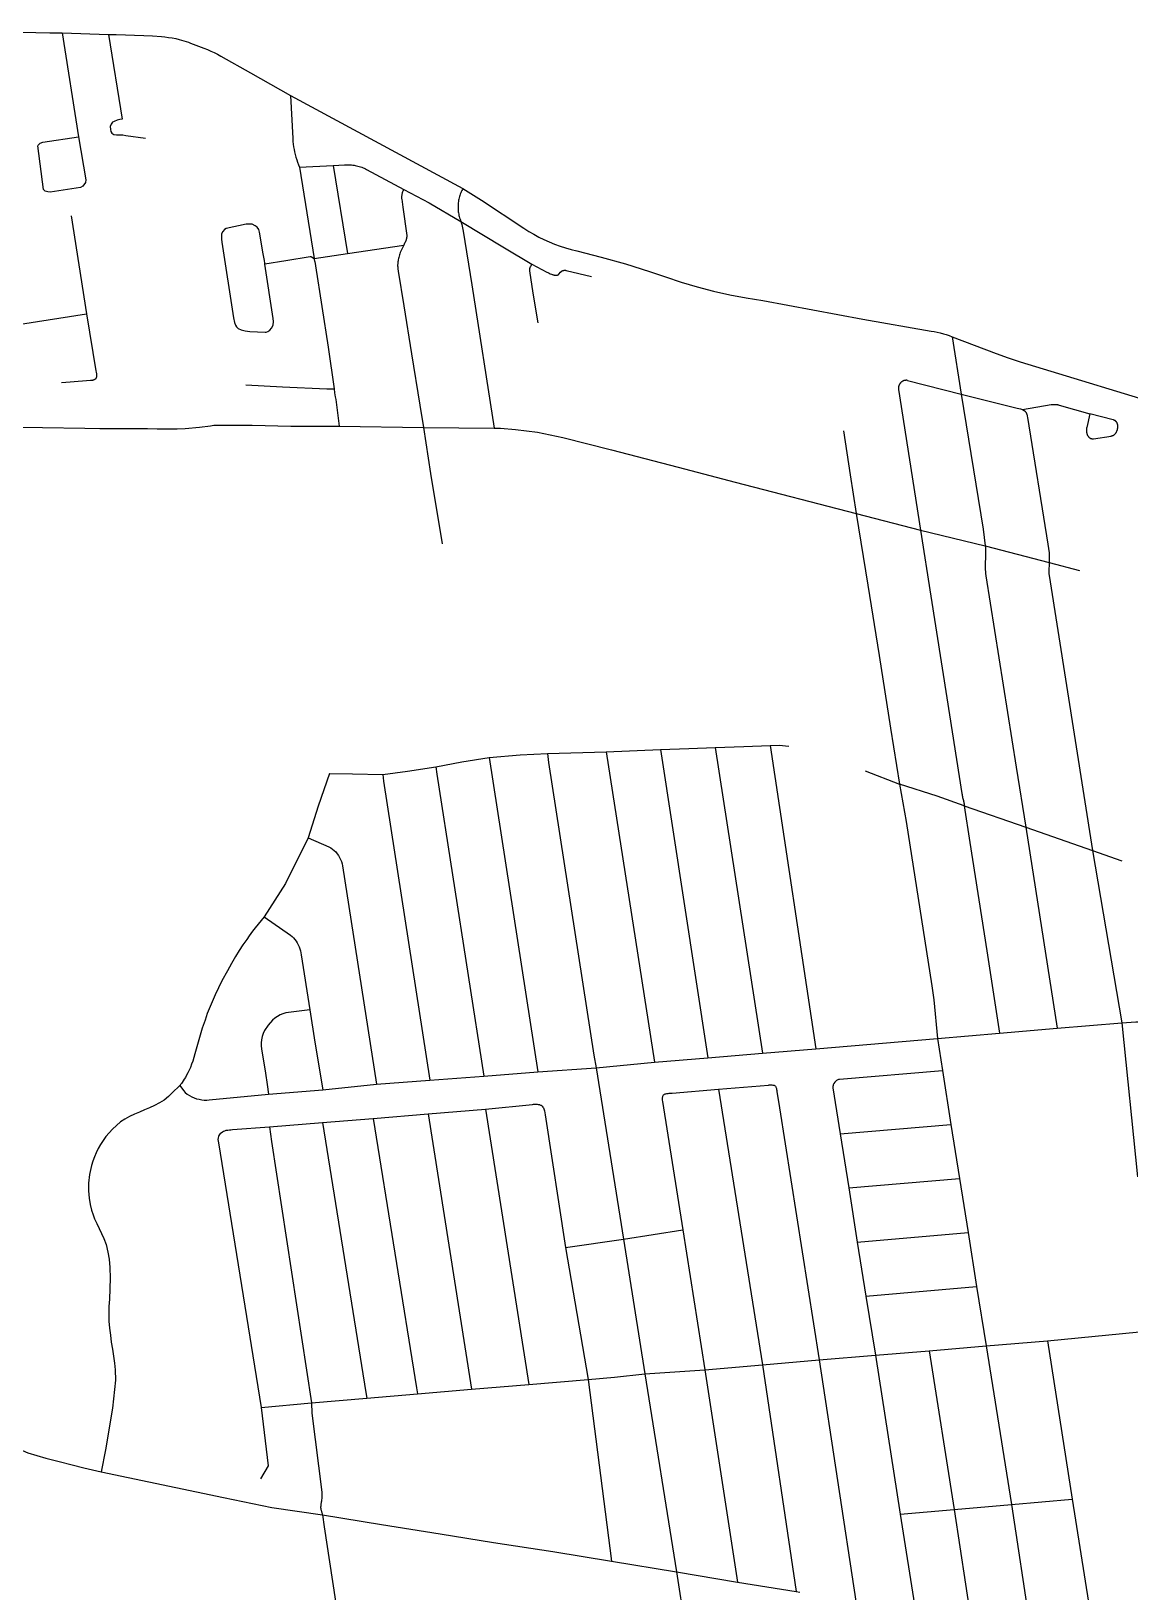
# Model space of a CAD drawing. Header units: inches. Extents: x 326453 to 344102, y 4677180 to 4689621.
# Drawn here: x 341495 to 343166, y 4686833 to 4689206 of the extents above; entities that cross this region are included whole.
import ezdxf

# ---------------------------------------------------------------- set-up
doc = ezdxf.new("R2010")
doc.units = ezdxf.units.IN
doc.header["$MEASUREMENT"] = 0
doc.layers.add('Street_Centreline', color=7, linetype='Continuous')

msp = doc.modelspace()

# ---------------------------------------------------------------- linework, layer by layer
at = {"layer": 'Street_Centreline'}
for p, q in [((341542.2403, 4689203.4816), (341612.7051, 4689201.1962)), ((341542.2403, 4689203.4816), (341567.029, 4689045.2759)), ((341889.5649, 4689108.4507), (342151.6401, 4688967.1093)), ((341903.2244, 4688999.164), (341954.2236, 4689001.7656)), ((341903.2244, 4688999.164), (341925.289, 4688860.3753)), ((341954.2236, 4689001.7656), (341975.8365, 4688868.0012)), ((341556.0881, 4688925.2634), (341579.1423, 4688776.6169)), ((341975.8365, 4688868.0012), (342061.4784, 4688880.8185)), ((341850.4445, 4688852.4791), (341882.3051, 4688857.6201)), ((341925.289, 4688860.3753), (341975.8365, 4688868.0012)), ((341478.8944, 4688760.454), (341579.1423, 4688776.6169)), ((342895.585, 4688741.5315), (342909.3421, 4688654.426)), ((342827.5063, 4688675.1838), (342909.3421, 4688654.426)), ((341963.5392, 4688605.5548), (342091.5329, 4688603.71)), ((342091.5329, 4688603.71), (342198.9217, 4688602.4713)), ((342478.8398, 4688543.0684), (342565.2904, 4688520.1928)), ((342565.2904, 4688520.1928), (342749.4311, 4688472.7649)), ((342749.4311, 4688472.7649), (342847.1908, 4688447.5856)), ((342847.1908, 4688447.5856), (342945.5565, 4688423.4518)), ((342945.5565, 4688423.4518), (343042.97, 4688398.2505)), ((343042.97, 4688398.2505), (343088.8823, 4688386.1607)), ((342618.6321, 4688119.9348), (342687.9762, 4687658.9055)), ((342191.3655, 4688101.687), (342265.5114, 4687623.7509)), ((342280.0738, 4688107.7042), (342369.2322, 4688110.6581)), ((342369.2322, 4688110.6581), (342452.2152, 4688113.997)), ((342369.2322, 4688110.6581), (342442.8097, 4687638.4754)), ((342452.2152, 4688113.997), (342524.1123, 4687645.2333)), ((342535.3109, 4688116.957), (342606.934, 4687652.0537)), ((342763.2046, 4688081.3223), (342815.1647, 4688061.3598)), ((342913.9871, 4688028.3883), (343007.3311, 4687996.1408)), ((343007.3311, 4687996.1408), (343108.7484, 4687960.3109)), ((343007.3311, 4687996.1408), (343055.2629, 4687690.15)), ((343108.7484, 4687960.3109), (343153.6103, 4687944.9672)), ((343108.7484, 4687960.3109), (343153.2537, 4687698.4311)), ((343055.2629, 4687690.15), (343153.2537, 4687698.4311)), ((343153.2537, 4687698.4311), (343177.5445, 4687464.5342)), ((342687.9762, 4687658.9055), (342873.1388, 4687674.3549)), ((342873.1388, 4687674.3549), (342967.579, 4687682.8628)), ((342873.1388, 4687674.3549), (342880.7541, 4687626.0531)), ((342967.579, 4687682.8628), (343055.2629, 4687690.15)), ((342442.8097, 4687638.4754), (342524.1123, 4687645.2333)), ((342524.1123, 4687645.2333), (342606.9337, 4687652.0558)), ((342606.9337, 4687652.0558), (342687.9762, 4687658.9055)), ((342183.2432, 4687617.4883), (342265.5114, 4687623.7509)), ((342265.5114, 4687623.7509), (342354.293, 4687629.9073)), ((342354.293, 4687629.9073), (342442.8097, 4687638.4754)), ((342354.293, 4687629.9073), (342395.9591, 4687369.5635)), ((342880.7541, 4687626.0531), (342893.6988, 4687543.9487)), ((341856.1263, 4687589.8239), (341938.5181, 4687596.5834)), ((341938.5181, 4687596.5834), (342020.1103, 4687605.0137)), ((342020.1103, 4687605.0137), (342101.1889, 4687611.1965)), ((342101.1889, 4687611.1965), (342183.2432, 4687617.4883)), ((342540.3863, 4687597.481), (342607.178, 4687178.5201)), ((341938.0745, 4687546.732), (342015.1669, 4687552.9992)), ((342015.1669, 4687552.9992), (342098.8364, 4687559.8381)), ((342098.8364, 4687559.8381), (342185.8061, 4687567.1582)), ((342185.8061, 4687567.1582), (342251.8739, 4687148.5786)), ((341857.287, 4687540.3054), (341938.0745, 4687546.732)), ((342725.2854, 4687529.8111), (342893.6988, 4687543.9487)), ((342725.2854, 4687529.8111), (342738.2302, 4687447.7067)), ((342893.6988, 4687543.9487), (342906.6434, 4687461.8443)), ((342738.2302, 4687447.7067), (342906.6434, 4687461.8443)), ((342906.6434, 4687461.8443), (342919.5881, 4687379.7399)), ((342738.2302, 4687447.7067), (342751.2567, 4687365.0841)), ((342395.9591, 4687369.5635), (342485.8784, 4687383.8917)), ((342485.8784, 4687383.8917), (342519.1836, 4687170.9892)), ((342307.5726, 4687357.0186), (342395.9591, 4687369.5635)), ((342395.9591, 4687369.5635), (342428.4077, 4687164.535)), ((342751.2567, 4687365.0841), (342919.5881, 4687379.7399)), ((342751.2567, 4687365.0841), (342764.2044, 4687282.9592)), ((342919.5881, 4687379.7399), (342932.5327, 4687297.6355)), ((342307.5726, 4687357.0186), (342341.9228, 4687156.1435)), ((342764.2044, 4687282.9592), (342932.5327, 4687297.6355)), ((342932.5327, 4687297.6355), (342947.1657, 4687207.1743)), ((342764.2045, 4687282.9592), (342778.9031, 4687192.9031)), ((343040.3524, 4687214.986), (343201.3078, 4687230.8164)), ((342693.2283, 4687185.8276), (342778.9031, 4687192.9031)), ((342778.9031, 4687192.9031), (342860.7087, 4687199.9634)), ((342778.9031, 4687192.9031), (342816.576, 4686951.2875)), ((342860.7087, 4687199.9634), (342947.1657, 4687207.1743)), ((342860.7087, 4687199.9634), (342898.2808, 4686958.2973)), ((342947.1657, 4687207.1743), (343040.3524, 4687214.986)), ((342947.1657, 4687207.1743), (342985.6097, 4686965.8835)), ((343040.3524, 4687214.986), (343077.8529, 4686974.4323)), ((342428.4077, 4687164.535), (342519.1836, 4687170.9892)), ((342519.1836, 4687170.9892), (342607.178, 4687178.5201)), ((342519.1836, 4687170.9892), (342569.3007, 4686848.2438)), ((342607.178, 4687178.5201), (342693.2283, 4687185.8276)), ((342607.178, 4687178.5201), (342658.4469, 4686833.842)), ((342693.2283, 4687185.8276), (342748.8224, 4686819.2809)), ((342164.4801, 4687141.2369), (342251.8739, 4687148.5786)), ((342251.8739, 4687148.5786), (342341.9228, 4687156.1435)), ((342341.9228, 4687156.1435), (342377.5361, 4686879.748)), ((342428.4077, 4687164.535), (342476.4173, 4686863.9018)), ((341921.2029, 4687120.7654), (342005.2891, 4687127.8637)), ((342005.2891, 4687127.8637), (342082.4832, 4687134.3486)), ((342082.4832, 4687134.3486), (342164.4801, 4687141.2369)), ((341844.5748, 4687113.7648), (341921.2029, 4687120.7654)), ((342816.576, 4686951.2875), (342898.2808, 4686958.2973)), ((342898.2808, 4686958.2973), (342985.6097, 4686965.8835)), ((342898.2808, 4686958.2973), (342924.5429, 4686788.173)), ((342985.6097, 4686965.8835), (343077.8529, 4686974.4323)), ((342985.6097, 4686965.8835), (343014.8919, 4686772.0536)), ((341937.876, 4686950.4553), (342027.9238, 4686935.6448)), ((342027.9238, 4686935.6448), (342116.9213, 4686921.7291)), ((342816.576, 4686951.2875), (342839.7299, 4686803.7663)), ((342116.9213, 4686921.7291), (342197.8473, 4686908.2787)), ((342197.8473, 4686908.2787), (342288.1875, 4686894.7405)), ((342288.1875, 4686894.7405), (342377.5361, 4686879.748)), ((342377.5361, 4686879.748), (342476.4173, 4686863.9018)), ((342476.4173, 4686863.9018), (342489.2378, 4686781.7515)), ((342476.4173, 4686863.9018), (342569.3007, 4686848.2438)), ((342569.3007, 4686848.2438), (342658.4469, 4686833.842)), ((342658.4469, 4686833.842), (342663.9719, 4686832.9515))]:
    msp.add_line(p, q, dxfattribs=at)
for points in [[(341410.3873, 4689206.0581), (341459.6118, 4689205.3238), (341523.2309, 4689203.7417), (341529.5641, 4689203.4762), (341535.9022, 4689203.3895), (341542.2403, 4689203.4816)], [(341612.7051, 4689201.1962), (341633.2797, 4689072.2278), (341630.1273, 4689071.9987), (341626.0617, 4689070.9825), (341621.3184, 4689068.9501), (341618.9468, 4689067.5952), (341616.5752, 4689064.5465), (341615.22, 4689061.1592), (341615.5588, 4689056.7557), (341616.2364, 4689053.7071), (341617.9304, 4689050.9973), (341620.9796, 4689048.9649), (341624.7064, 4689048.2874), (341628.4333, 4689048.2874), (341634.5317, 4689048.2874), (341638.9362, 4689047.6099), (341669.0897, 4689043.5451)], [(341612.7051, 4689201.1962), (341624.1621, 4689200.8246), (341666.347, 4689199.5559), (341679.6778, 4689198.9636), (341692.9861, 4689197.9896), (341698.4778, 4689197.4265), (341703.9504, 4689196.7013), (341709.3992, 4689195.8145), (341714.8194, 4689194.767), (341720.2062, 4689193.5596), (341723.7199, 4689192.6611), (341727.2049, 4689191.6572), (341730.6581, 4689190.5487), (341734.0763, 4689189.3367), (341737.4565, 4689188.0223), (341757.6286, 4689180.2325), (341762.9456, 4689178.1818), (341768.1897, 4689175.9513), (341773.3548, 4689173.5437), (341778.435, 4689170.9616), (341783.4245, 4689168.2082), (341828.5275, 4689142.5771), (341889.5649, 4689108.4507)], [(341889.5649, 4689108.4507), (341892.8068, 4689042.7138), (341893.0774, 4689038.6288), (341893.4856, 4689034.5551), (341894.031, 4689030.4976), (341894.7128, 4689026.4608), (341895.5305, 4689022.4492), (341896.4829, 4689018.4675), (341897.5691, 4689014.5202), (341898.7879, 4689010.6118), (341900.1377, 4689006.7467), (341901.6171, 4689002.9293), (341903.2244, 4688999.164)], [(341567.029, 4689045.2759), (341578.0022, 4688980.2592), (341577.5812, 4688976.0368), (341573.6789, 4688970.3795), (341569.8814, 4688968.4862), (341523.8593, 4688961.3388), (341520.214, 4688961.7286), (341516.4499, 4688963.0662), (341513.9952, 4688965.4016), (341505.3733, 4689031.5627), (341505.8605, 4689032.6578), (341508.6349, 4689035.7541), (341512.8318, 4689037.2269), (341567.0291, 4689045.2755)], [(341954.2236, 4689001.7656), (341971.7139, 4689002.9673), (341973.7505, 4689003.0784), (341975.7897, 4689003.1219), (341977.8292, 4689003.0977), (341979.8667, 4689003.0058), (341981.9001, 4689002.8463), (341983.9271, 4689002.6195), (341985.9454, 4689002.3255), (341987.9529, 4689001.9646), (341989.9473, 4689001.5374), (341991.9264, 4689001.0442), (341993.8881, 4689000.4855), (341995.8301, 4688999.8621), (341997.7503, 4688999.1746), (341999.6467, 4688998.4237), (342001.5172, 4688997.6103), (342003.3596, 4688996.7353), (342005.1719, 4688995.7996), (342061.596, 4688965.4568)], [(342061.596, 4688965.4568), (342061.213, 4688964.8026), (342060.8521, 4688964.136), (342060.514, 4688963.4576), (342060.1988, 4688962.7682), (342059.907, 4688962.0686), (342059.6388, 4688961.3596), (342059.3947, 4688960.642), (342059.1749, 4688959.9166), (342058.9796, 4688959.1842), (342058.809, 4688958.4456), (342058.6634, 4688957.7017), (342058.5428, 4688956.9533), (342058.4475, 4688956.2013), (342058.3776, 4688955.4466), (342058.3331, 4688954.6899), (342058.314, 4688953.9321), (342058.3205, 4688953.1741), (342058.3524, 4688952.4168), (342058.4098, 4688951.6609), (342058.4926, 4688950.9074), (342060.045, 4688938.6772), (342066.1059, 4688895.2846), (342066.128, 4688894.8013), (342066.134, 4688894.3176), (342066.1238, 4688893.8339), (342066.0974, 4688893.3508), (342066.055, 4688892.8689), (342065.9965, 4688892.3886), (342065.922, 4688891.9106), (342065.8316, 4688891.4354), (342065.7253, 4688890.9634), (342065.6034, 4688890.4952), (342065.4659, 4688890.0313), (342065.0449, 4688888.7623), (342064.5846, 4688887.507), (342064.0856, 4688886.2666), (342063.5484, 4688885.0422), (342062.9733, 4688883.8352), (342061.4784, 4688880.8185)], [(342061.596, 4688965.4568), (342100.3809, 4688945.1228), (342148.5414, 4688916.7801)], [(342151.6401, 4688967.1093), (342150.7106, 4688965.4133), (342149.8389, 4688963.6868), (342149.0262, 4688961.9318), (342148.2734, 4688960.1503), (342147.5812, 4688958.3443), (342146.9505, 4688956.516), (342146.382, 4688954.6674), (342145.8764, 4688952.8006), (342145.4342, 4688950.9178), (342145.056, 4688949.0211), (342144.7421, 4688947.1127), (342144.493, 4688945.1948), (342144.3089, 4688943.2695), (342144.1901, 4688941.3391), (342144.1366, 4688939.4058), (342144.1485, 4688937.4718), (342144.2259, 4688935.5393), (342144.3686, 4688933.6105), (342144.5765, 4688931.6877), (342144.8493, 4688929.773), (342145.1867, 4688927.8686), (342145.5883, 4688925.9767), (342146.0537, 4688924.0995), (342146.5824, 4688922.2391), (342147.1737, 4688920.3977), (342147.8269, 4688918.5773), (342148.5414, 4688916.7801)], [(342151.6401, 4688967.1093), (342179.6749, 4688949.4203), (342244.2076, 4688906.4097), (342251.6351, 4688901.7158), (342259.2228, 4688897.2854), (342266.9614, 4688893.1241), (342274.8412, 4688889.2369), (342282.8525, 4688885.6287), (342290.9856, 4688882.3038), (342299.2303, 4688879.2664), (342307.5766, 4688876.5202), (342316.014, 4688874.0686), (342324.5324, 4688871.9146), (342361.8002, 4688862.5993), (342398.8041, 4688852.2848), (342435.517, 4688840.9787), (342459.4309, 4688832.3725), (342483.5983, 4688824.5062), (342507.9963, 4688817.3874), (342532.6018, 4688811.0226), (342557.3914, 4688805.4181), (342582.3419, 4688800.579), (342607.4294, 4688796.5099), (342759.5737, 4688768.0692), (342863.4667, 4688750.2243), (342868.1599, 4688749.4141), (342872.8256, 4688748.4582), (342877.4593, 4688747.3576), (342882.0565, 4688746.1133), (342886.6128, 4688744.7267), (342891.1238, 4688743.1989), (342895.585, 4688741.5315)], [(341850.4444, 4688852.4791), (341850.3915, 4688853.2133), (341849.701, 4688857.4783), (341847.5794, 4688867.447), (341842.4876, 4688900.7467), (341840.9948, 4688904.6331), (341838.6611, 4688908.2388), (341835.4787, 4688910.3598), (341831.0234, 4688912.4808), (341824.2343, 4688912.905), (341822.0292, 4688912.572), (341791.4785, 4688906.209), (341789.1448, 4688904.7242), (341786.5989, 4688901.5428), (341784.6895, 4688897.9371), (341784.4773, 4688894.1193), (341784.2652, 4688889.8773), (341785.1138, 4688885.2111), (341802.7485, 4688770.2078), (341804.0215, 4688762.9964), (341805.9309, 4688759.1786), (341807.2039, 4688756.6334), (341809.9619, 4688753.8761), (341814.4172, 4688751.9672), (341820.3576, 4688750.6946), (341827.571, 4688749.7402), (341850.9501, 4688748.2515), (341852.4352, 4688748.4636), (341854.7689, 4688749.5242), (341857.7391, 4688751.6451), (341860.7093, 4688754.6146), (341862.8309, 4688759.2807), (341863.6795, 4688764.5833), (341863.2609, 4688769.1786), (341850.5401, 4688851.7984), (341850.4444, 4688852.4791)], [(342148.5414, 4688916.7801), (342214.8087, 4688876.9299), (342256.1768, 4688851.6814)], [(342148.5414, 4688916.7801), (342149.8057, 4688911.9661), (342150.898, 4688907.1101), (342151.8168, 4688902.2184), (342165.2089, 4688820.4851), (342198.9217, 4688602.4713)], [(342061.4784, 4688880.8185), (342056.3665, 4688869.4561), (342055.7036, 4688867.6795), (342055.0953, 4688865.8836), (342054.5421, 4688864.0699), (342054.0446, 4688862.2401), (342053.6031, 4688860.3961), (342053.2457, 4688858.6696), (342052.9422, 4688856.9328), (342052.693, 4688855.1873), (342052.4982, 4688853.435), (342052.3915, 4688852.0768), (342052.3302, 4688850.7158), (342052.3142, 4688849.3535), (342052.3438, 4688847.9915), (342052.4188, 4688846.6312), (342052.5391, 4688845.2741), (342052.7047, 4688843.9218), (342052.9153, 4688842.5758), (342053.1706, 4688841.2376), (342061.6808, 4688788.7546), (342073.515, 4688715.6233), (342085.9057, 4688637.3044), (342091.5329, 4688603.71)], [(341882.3051, 4688857.6201), (341919.3526, 4688863.5981), (341920.2012, 4688863.5981), (341921.3105, 4688863.1814), (341925.289, 4688860.3753)], [(341925.289, 4688860.3753), (341925.572, 4688858.5364), (341925.7348, 4688857.5889), (341925.9308, 4688856.6477), (341926.1595, 4688855.714), (341926.4209, 4688854.7888), (341926.6813, 4688853.8738), (341926.9133, 4688852.9513), (341927.1165, 4688852.0219), (341927.2909, 4688851.0867), (341927.4362, 4688850.1466), (341927.5522, 4688849.2024), (341946.691, 4688725.5135), (341955.5465, 4688662.1703)], [(342256.1768, 4688851.6814), (342254.2764, 4688848.5656), (342254.1003, 4688848.2871), (342253.9339, 4688848.0026), (342253.7776, 4688847.7124), (342253.6315, 4688847.417), (342253.4958, 4688847.1167), (342253.3706, 4688846.8118), (342253.2562, 4688846.5027), (342253.1526, 4688846.1899), (342253.06, 4688845.8736), (342252.9785, 4688845.5543), (342252.9082, 4688845.2323), (342252.8491, 4688844.908), (342252.8014, 4688844.582), (342252.7651, 4688844.2544), (342252.7402, 4688843.9258), (342252.7268, 4688843.5965), (342252.725, 4688843.2669), (342252.7346, 4688842.9375), (342252.7557, 4688842.6086), (342252.7882, 4688842.2806), (342252.8322, 4688841.954), (342258.0085, 4688807.9996), (342265.2944, 4688762.9099)], [(342256.1768, 4688851.6814), (342278.9786, 4688839.844), (342280.7335, 4688838.9678), (342282.5151, 4688838.1476), (342284.3217, 4688837.384), (342286.1516, 4688836.6778), (342288.0028, 4688836.0298), (342288.5048, 4688835.872), (342289.0117, 4688835.7307), (342289.5229, 4688835.6061), (342290.038, 4688835.4982), (342290.5563, 4688835.4073), (342291.0773, 4688835.3334), (342291.6004, 4688835.2765), (342292.1251, 4688835.2368), (342292.6508, 4688835.2143), (342293.177, 4688835.209), (342293.7031, 4688835.2209), (342294.2285, 4688835.25), (342294.7527, 4688835.2963), (342294.9074, 4688835.3152), (342295.0615, 4688835.3393), (342295.2146, 4688835.3687), (342295.3666, 4688835.4032), (342295.5174, 4688835.4429), (342295.6667, 4688835.4877), (342295.8145, 4688835.5375), (342295.9604, 4688835.5923), (342296.1045, 4688835.652), (342296.2464, 4688835.7166), (342296.386, 4688835.786), (342296.5232, 4688835.8601), (342296.6578, 4688835.9388), (342296.7896, 4688836.022), (342296.9186, 4688836.1096), (342297.0444, 4688836.2016), (342297.1671, 4688836.2978), (342297.2865, 4688836.3981), (342297.4024, 4688836.5024), (342297.5146, 4688836.6106), (342300.0092, 4688839.6179), (342300.1986, 4688839.8383), (342300.3956, 4688840.0521), (342300.5999, 4688840.2588), (342300.8113, 4688840.4583), (342301.0295, 4688840.6503), (342301.2543, 4688840.8346), (342301.4853, 4688841.0109), (342301.7223, 4688841.1791), (342301.9651, 4688841.339), (342302.2132, 4688841.4903), (342302.4665, 4688841.6328), (342302.7246, 4688841.7665), (342302.9872, 4688841.8911), (342303.254, 4688842.0065), (342303.5246, 4688842.1125), (342303.7987, 4688842.2091), (342304.0761, 4688842.296), (342304.3563, 4688842.3732), (342304.639, 4688842.4407), (342304.9239, 4688842.4982), (342305.2106, 4688842.5458), (342305.4988, 4688842.5834), (342305.7881, 4688842.6109), (342306.0783, 4688842.6284), (342306.3688, 4688842.6357), (342306.6595, 4688842.6329), (342306.9498, 4688842.62), (342307.2396, 4688842.597), (342307.5283, 4688842.5639), (342307.8157, 4688842.5208), (342308.1015, 4688842.4677), (342308.3852, 4688842.4047), (342308.6666, 4688842.3318), (342347.1675, 4688833.0505)], [(341579.1423, 4688776.6169), (341593.5371, 4688689.6665), (341593.9277, 4688687.5148), (341594.3846, 4688685.3762), (341594.4573, 4688685.0336), (341594.5184, 4688684.6888), (341594.5679, 4688684.342), (341594.6056, 4688683.9938), (341594.6316, 4688683.6446), (341594.6458, 4688683.2946), (341594.6482, 4688682.9444), (341594.6388, 4688682.5943), (341594.6175, 4688682.2447), (341594.5846, 4688681.896), (341594.5398, 4688681.5486), (341594.4834, 4688681.203), (341594.4154, 4688680.8594), (341594.3358, 4688680.5183), (341594.2448, 4688680.1801), (341594.1424, 4688679.8452), (341594.0288, 4688679.5139), (341593.9041, 4688679.1866), (341593.7684, 4688678.8637)], [(342895.585, 4688741.5315), (342962.4383, 4688715.8716), (342980.6286, 4688709.2199), (342999.0213, 4688703.1504), (343238.7902, 4688630.5733)], [(341593.7684, 4688678.8637), (341593.6909, 4688678.6955), (341593.6078, 4688678.5299), (341593.5191, 4688678.3672), (341593.425, 4688678.2076), (341593.3256, 4688678.0513), (341593.221, 4688677.8984), (341593.1113, 4688677.7491), (341592.9966, 4688677.6036), (341592.8771, 4688677.462), (341592.7528, 4688677.3246), (341592.624, 4688677.1914), (341592.4908, 4688677.0627), (341592.3534, 4688676.9385), (341592.2118, 4688676.819), (341592.0663, 4688676.7043), (341591.9169, 4688676.5946), (341591.764, 4688676.49), (341591.6077, 4688676.3907), (341591.448, 4688676.2966), (341591.2853, 4688676.208), (341591.1197, 4688676.1249), (341590.9514, 4688676.0475), (341590.5406, 4688675.8748), (341590.1244, 4688675.7158), (341589.7031, 4688675.5705), (341589.2773, 4688675.4392), (341588.8474, 4688675.3219), (341588.4139, 4688675.2189), (341587.9772, 4688675.1302), (341587.5378, 4688675.056), (341587.0963, 4688674.9963), (341586.653, 4688674.9511), (341586.2084, 4688674.9205), (341585.7631, 4688674.9046), (341585.3175, 4688674.9034), (341554.419, 4688672.2632), (341541.3025, 4688671.3831)], [(341821.4946, 4688668.235), (341877.0923, 4688665.3754), (341944.8129, 4688662.2697), (341955.5465, 4688662.1703)], [(342827.5063, 4688675.1838), (342827.0962, 4688675.2376), (342826.6845, 4688675.277), (342826.2717, 4688675.3022), (342825.8583, 4688675.3131), (342825.4447, 4688675.3096), (342825.0315, 4688675.2918), (342824.6192, 4688675.2597), (342824.2083, 4688675.2133), (342823.7991, 4688675.1527), (342823.3924, 4688675.078), (342822.9885, 4688674.9891), (342822.5879, 4688674.8864), (342822.1911, 4688674.7698), (342821.7985, 4688674.6395), (342821.4108, 4688674.4957), (342821.0282, 4688674.3385), (342820.6514, 4688674.1682), (342820.2806, 4688673.9849), (342819.9165, 4688673.7888), (342819.5593, 4688673.5803), (342819.2096, 4688673.3595), (342818.8678, 4688673.1267), (342818.5342, 4688672.8822), (342818.2094, 4688672.6262), (342817.8935, 4688672.3592), (342817.5872, 4688672.0814), (342817.2906, 4688671.7931), (342817.0043, 4688671.4947), (342816.7284, 4688671.1866), (342816.4634, 4688670.8691), (342816.2095, 4688670.5426), (342815.9672, 4688670.2074), (342815.7366, 4688669.8641), (342815.518, 4688669.513), (342815.3117, 4688669.1546), (342815.118, 4688668.7892), (342814.9371, 4688668.4173), (342814.7692, 4688668.0393), (342814.6145, 4688667.6558), (342814.4731, 4688667.2671), (342814.3454, 4688666.8737), (342814.2313, 4688666.4762), (342814.1311, 4688666.0749), (342814.0449, 4688665.6705), (342813.9727, 4688665.2632), (342813.9147, 4688664.8537), (342813.871, 4688664.4425), (342813.8415, 4688664.03), (342813.8263, 4688663.6167), (342813.8255, 4688663.2031), (342813.839, 4688662.7897), (342813.8668, 4688662.3771), (342813.909, 4688661.9657), (342813.9653, 4688661.556), (342847.1908, 4688447.5856)], [(341955.5465, 4688662.1703), (341956.4674, 4688656.1852), (341957.5528, 4688650.2277), (341958.3018, 4688646.0394), (341963.5392, 4688605.5548)], [(342909.3421, 4688654.426), (342994.4649, 4688633.0178), (342999.3571, 4688631.8762), (343002.4457, 4688630.9227)], [(342909.3421, 4688654.426), (342942.5082, 4688449.0695), (342945.5565, 4688423.4518)], [(343002.4457, 4688630.9227), (343045.881, 4688638.3508), (343046.8328, 4688638.4965), (343047.7892, 4688638.6091), (343048.7488, 4688638.6884), (343049.7107, 4688638.7343), (343050.6736, 4688638.7467), (343051.6363, 4688638.7256), (343052.5977, 4688638.671), (343053.5566, 4688638.5831), (343054.5119, 4688638.4618), (343055.4623, 4688638.3074), (343056.4069, 4688638.1201), (343057.3443, 4688637.9), (343058.2736, 4688637.6474), (343104.6453, 4688624.5142)], [(343002.4457, 4688630.9227), (343005.1851, 4688629.3068), (343005.4971, 4688629.0446), (343005.8, 4688628.7718), (343006.0933, 4688628.4888), (343006.3767, 4688628.1959), (343006.6498, 4688627.8933), (343006.9124, 4688627.5816), (343007.1642, 4688627.2611), (343007.4047, 4688626.932), (343007.6339, 4688626.5949), (343007.8512, 4688626.2501), (343008.0567, 4688625.8981), (343008.2498, 4688625.5392), (343008.4306, 4688625.1739), (343008.5987, 4688624.8026), (343008.7539, 4688624.4257), (343008.896, 4688624.0437), (343009.3163, 4688622.3378), (343009.6816, 4688620.6194), (343009.9917, 4688618.8901), (343040.9537, 4688426.2863), (343041.9274, 4688419.7782), (343042.7417, 4688413.2481), (343042.981, 4688410.7559), (343043.1399, 4688408.2572), (343043.2184, 4688405.7548), (343043.2162, 4688403.2511), (343043.1334, 4688400.7488), (343042.97, 4688398.2505)], [(343104.6453, 4688624.5142), (343100.0597, 4688603.6391), (343099.9284, 4688603.054), (343099.817, 4688602.4649), (343099.7256, 4688601.8723), (343099.6545, 4688601.2769), (343099.6036, 4688600.6794), (343099.573, 4688600.0806), (343099.5627, 4688599.4811), (343099.5728, 4688598.8816), (343099.6033, 4688598.2827), (343099.6541, 4688597.6853), (343099.7251, 4688597.0899), (343099.8163, 4688596.4973), (343099.9276, 4688595.9081), (343100.0588, 4688595.323), (343100.2098, 4688594.7427), (343100.3804, 4688594.1679), (343100.5705, 4688593.5992), (343100.7797, 4688593.0373), (343101.0079, 4688592.4828), (343101.2548, 4688591.9364), (343101.5201, 4688591.3986), (343101.8035, 4688590.8702), (343102.1047, 4688590.3517), (343102.2545, 4688590.1132), (343102.4124, 4688589.8799), (343102.5784, 4688589.6523), (343102.7521, 4688589.4305), (343102.9334, 4688589.2149), (343103.1221, 4688589.0058), (343103.3179, 4688588.8033), (343103.5206, 4688588.6076), (343103.73, 4688588.4192), (343103.9458, 4688588.2381), (343104.1677, 4688588.0646), (343104.3955, 4688587.8989), (343104.6289, 4688587.7412), (343104.8677, 4688587.5917), (343105.1114, 4688587.4505), (343105.36, 4688587.3179), (343105.6129, 4688587.1939), (343105.8701, 4688587.0789), (343106.131, 4688586.9728), (343106.3955, 4688586.8758), (343106.6632, 4688586.788), (343106.9337, 4688586.7095), (343107.2068, 4688586.6405), (343107.4822, 4688586.581), (343107.7594, 4688586.5311), (343108.0382, 4688586.4908), (343108.3182, 4688586.4602), (343108.5992, 4688586.4393), (343108.8806, 4688586.4282), (343109.1623, 4688586.4268), (343109.4439, 4688586.4352), (343109.725, 4688586.4534), (343110.0053, 4688586.4813), (343110.2845, 4688586.5189), (343137.1246, 4688590.6073), (343137.4856, 4688590.6666), (343137.8443, 4688590.7385), (343138.2002, 4688590.8228), (343138.5531, 4688590.9193), (343138.9024, 4688591.0281), (343139.2476, 4688591.149), (343139.5885, 4688591.2817), (343139.9246, 4688591.4263), (343140.2554, 4688591.5824), (343140.5807, 4688591.7499), (343140.8999, 4688591.9286), (343141.2127, 4688592.1183), (343141.5187, 4688592.3187), (343141.8176, 4688592.5296), (343142.109, 4688592.7508), (343142.3925, 4688592.982), (343142.6678, 4688593.2229), (343142.9346, 4688593.4732), (343143.1925, 4688593.7326), (343143.4413, 4688594.0008), (343143.6806, 4688594.2775), (343143.9102, 4688594.5624), (343144.1297, 4688594.855), (343144.3389, 4688595.1551), (343144.5376, 4688595.4623), (343144.8737, 4688596.0237), (343145.1901, 4688596.5965), (343145.4866, 4688597.1798), (343145.7627, 4688597.7731), (343146.018, 4688598.3756), (343146.2524, 4688598.9865), (343146.4654, 4688599.6053), (343146.657, 4688600.231), (343146.8267, 4688600.8629), (343146.9744, 4688601.5004), (343147.1, 4688602.1426), (343147.2033, 4688602.7888), (343147.2841, 4688603.4381), (343147.3425, 4688604.0899), (343147.3782, 4688604.7433), (343147.3912, 4688605.3975), (343147.3816, 4688606.0518), (343147.3494, 4688606.7054), (343147.3224, 4688607.0272), (343147.2843, 4688607.3478), (343147.2352, 4688607.667), (343147.1751, 4688607.9843), (343147.1042, 4688608.2993), (343147.0225, 4688608.6118), (343146.9301, 4688608.9212), (343146.8271, 4688609.2272), (343146.7136, 4688609.5295), (343146.5898, 4688609.8278), (343146.4558, 4688610.1216), (343146.3118, 4688610.4106), (343146.1579, 4688610.6945), (343145.9944, 4688610.973), (343145.8213, 4688611.2456), (343145.639, 4688611.5122), (343145.4477, 4688611.7723), (343145.2475, 4688612.0256), (343145.0387, 4688612.272), (343144.8215, 4688612.511), (343144.5963, 4688612.7424), (343144.3632, 4688612.9659), (343144.1226, 4688613.1813), (343143.8747, 4688613.3882), (343143.6198, 4688613.5865), (343143.3583, 4688613.7759), (343143.0904, 4688613.9563), (343142.8165, 4688614.1272), (343142.5368, 4688614.2887), (343142.2518, 4688614.4405), (343141.9617, 4688614.5823), (343141.6669, 4688614.7141), (343141.3677, 4688614.8357), (343141.0646, 4688614.9469), (343140.7578, 4688615.0476), (343140.4477, 4688615.1377), (343104.6453, 4688624.5142)], [(341447.4153, 4688604.7658), (341576.4292, 4688602.5584), (341599.5309, 4688602.1632), (341622.3467, 4688602.1632), (341658.5094, 4688602.1632), (341672.0656, 4688602.1632), (341686.6443, 4688601.4332), (341709.9991, 4688601.4332), (341717.1983, 4688601.4332), (341729.4516, 4688602.1332), (341751.0621, 4688604.0574), (341767.6612, 4688606.2163), (341773.0248, 4688606.9138), (341779.9324, 4688606.9138), (341799.7821, 4688606.9138), (341831.084, 4688606.9138), (341890.0365, 4688605.4698), (341927.5759, 4688605.4698), (341963.5502, 4688605.4698)], [(342091.5329, 4688603.71), (342102.4973, 4688533.4144), (342119.7622, 4688426.6948)], [(342198.9217, 4688602.4713), (342208.9263, 4688602.4713), (342231.6561, 4688600.53), (342264.7421, 4688596.3263), (342303.7145, 4688588.1557), (342377.7128, 4688569.7867), (342478.8398, 4688543.0684)], [(342730.0702, 4688598.6334), (342740.4062, 4688531.4376), (342749.4311, 4688472.7649)], [(342749.4311, 4688472.7649), (342767.3765, 4688363.9783), (342784.3443, 4688256.9263), (342801.8745, 4688146.326), (342815.1647, 4688061.3598)], [(342847.1908, 4688447.5856), (342863.0019, 4688347.2996), (342887.3942, 4688192.5841), (342910.336, 4688047.0693), (342910.508, 4688045.4902), (342910.733, 4688043.9178), (342911.011, 4688042.3539), (342911.3415, 4688040.8002), (342911.7242, 4688039.2586), (342912.1586, 4688037.7307), (342912.5057, 4688036.5183), (342912.8162, 4688035.296), (342913.0899, 4688034.065), (342913.3264, 4688032.8262), (342913.5256, 4688031.581), (342913.9871, 4688028.3883)], [(342945.5565, 4688423.4518), (342946.0217, 4688420.6489), (342946.0969, 4688420.1418), (342946.1546, 4688419.6324), (342946.1946, 4688419.1214), (342946.2169, 4688418.6092), (342946.2215, 4688418.0966), (342946.2085, 4688417.5842), (342946.1777, 4688417.0725), (342946.1293, 4688416.5622), (342945.9142, 4688386.7723), (342945.9245, 4688385.5234), (342945.9735, 4688384.2754), (342946.0611, 4688383.0296), (342946.1872, 4688381.7871), (342946.3518, 4688380.5491), (342946.5546, 4688379.3168), (342946.7955, 4688378.0913), (342992.6486, 4688087.2551), (343007.3311, 4687996.1408)], [(343042.97, 4688398.2505), (343042.8785, 4688394.1785), (343042.8158, 4688392.2778), (343042.7132, 4688390.3788), (343042.5979, 4688388.0166), (343042.5567, 4688385.6519), (343042.5898, 4688383.2871), (343042.6971, 4688380.9245), (343042.8785, 4688378.5664), (343108.7484, 4687960.3109)], [(342535.3109, 4688116.957), (342578.5152, 4688118.496), (342618.6321, 4688119.9348)], [(342618.6321, 4688119.9348), (342632.2108, 4688120.4283), (342647.2064, 4688118.9013)], [(342110.6074, 4688087.7689), (342150.0824, 4688095.2672), (342191.3655, 4688101.687)], [(342191.3655, 4688101.687), (342238.8186, 4688106.0463), (342280.0738, 4688107.7042)], [(342280.0738, 4688107.7042), (342281.8546, 4688094.2774), (342350.5697, 4687649.4632), (342354.293, 4687629.9073)], [(342452.2152, 4688113.997), (342495.3099, 4688115.5321), (342535.3109, 4688116.957)], [(341948.7967, 4688077.3396), (341931.6345, 4688028.0256), (341916.1828, 4687979.7525)], [(341948.7967, 4688077.3396), (341983.8746, 4688077.0904), (342029.9428, 4688076.1292)], [(342029.9428, 4688076.1292), (342067.5084, 4688081.1096), (342110.6074, 4688087.7689)], [(342029.9428, 4688076.1292), (342030.6056, 4688065.7856), (342101.1889, 4687611.1965)], [(342110.6074, 4688087.7689), (342112.126, 4688076.3349), (342183.2432, 4687617.4883)], [(342913.9871, 4688028.3883), (342872.8697, 4688042.8601), (342815.1647, 4688061.3598)], [(342815.1647, 4688061.3598), (342825.331, 4688004.4911), (342864.497, 4687754.7918), (342867.8553, 4687733.3815), (342873.1388, 4687674.3549)], [(342913.9871, 4688028.3883), (342922.239, 4687972.4852), (342948.1283, 4687807.7337), (342967.579, 4687682.8628)], [(341916.1828, 4687979.7525), (341881.5363, 4687910.3026), (341849.089, 4687859.6577)], [(341916.1828, 4687979.7525), (341947.6876, 4687965.9848), (341950.578, 4687964.5055), (341953.3131, 4687962.6825), (341955.8774, 4687960.5539), (341958.2559, 4687958.1576), (341960.4331, 4687955.5316), (341962.3938, 4687952.7139), (341964.1227, 4687949.7424), (341965.6045, 4687946.6552), (341966.824, 4687943.49), (341967.7658, 4687940.2851), (341968.4148, 4687937.0782), (342020.1103, 4687605.0137)], [(341849.089, 4687859.6577), (341835.4641, 4687842.7035), (341831.5522, 4687837.8358), (341828.9984, 4687834.1781), (341826.4762, 4687830.5658), (341822.8286, 4687825.3415), (341817.0624, 4687817.083), (341811.5677, 4687808.4182), (341805.8353, 4687799.3787), (341799.5801, 4687788.6957), (341793.3619, 4687777.2956), (341785.0482, 4687762.4145), (341774.6585, 4687740.7572), (341768.8873, 4687726.9223), (341762.8633, 4687712.4815), (341759.5842, 4687702.6771), (341755.2852, 4687690.3709), (341743.9123, 4687651.2799), (341742.4093, 4687645.6464), (341740.7549, 4687640.3331), (341738.9834, 4687635.346), (341737.1289, 4687630.691), (341735.2259, 4687626.3741), (341733.3085, 4687622.4013), (341731.4111, 4687618.7785), (341729.5679, 4687615.5117), (341727.8131, 4687612.6069), (341726.1812, 4687610.07), (341724.7063, 4687607.907), (341723.4226, 4687606.124), (341722.3646, 4687604.7267), (341721.5664, 4687603.7213), (341721.0624, 4687603.1137), (341720.8868, 4687602.9098)], [(341849.089, 4687859.6577), (341889.3072, 4687831.4974), (341891.7304, 4687829.6067), (341893.9693, 4687827.4733), (341896.0234, 4687825.1254), (341897.8922, 4687822.5913), (341899.5754, 4687819.899), (341901.0724, 4687817.0767), (341902.3828, 4687814.1527), (341903.5062, 4687811.1551), (341904.4422, 4687808.1121), (341905.1902, 4687805.0519), (341905.7499, 4687802.0026), (341918.5655, 4687718.4388)], [(343153.2537, 4687698.4311), (343174.9238, 4687699.7468), (343181.6491, 4687699.9928), (343188.3788, 4687700.017), (343195.1056, 4687699.8192), (343201.8223, 4687699.3997), (343208.5215, 4687698.7589), (343298.774, 4687688.8798), (343308.7441, 4687687.9518), (343318.7389, 4687687.3449), (343328.748, 4687687.0596), (343338.7612, 4687687.0964), (343348.7679, 4687687.455), (343358.758, 4687688.1352), (343368.721, 4687689.1363), (343378.6467, 4687690.4571), (343388.5248, 4687692.0964), (343443.2449, 4687701.0817), (343554.9077, 4687733.0241), (343584.5526, 4687740.5981)], [(341918.5655, 4687718.4388), (341886.4763, 4687714.0931), (341882.122, 4687713.5188), (341877.812, 4687712.3275), (341873.5875, 4687710.5692), (341869.4899, 4687708.294), (341865.5605, 4687705.5517), (341861.8405, 4687702.3926), (341855.1944, 4687695.0236), (341849.8822, 4687686.5871), (341847.8296, 4687682.0937), (341846.2344, 4687677.4835), (341845.1379, 4687672.8065), (341844.5815, 4687668.1127), (341844.6066, 4687663.4523), (341845.2543, 4687658.8751), (341851.2816, 4687621.9608), (341853.8965, 4687604.6069), (341856.1263, 4687589.8239)], [(341918.5655, 4687718.4388), (341926.4849, 4687668.8648), (341938.5181, 4687596.5834)], [(342716.8997, 4687608.1925), (342718.4856, 4687609.9793), (342720.2984, 4687611.4303), (342721.2673, 4687611.9984), (342722.2658, 4687612.4446), (342723.2851, 4687612.7563), (342724.316, 4687612.9209), (342880.7541, 4687626.0531)], [(341720.8868, 4687602.9098), (341709.588, 4687592.224), (341703.708, 4687586.2057), (341697.1921, 4687581.0598), (341690.1688, 4687576.6269), (341682.7666, 4687572.7475), (341675.1141, 4687569.2622), (341667.3398, 4687566.0115), (341659.5721, 4687562.836), (341651.9397, 4687559.5761), (341644.5709, 4687556.0725), (341637.5944, 4687552.1656), (341631.1386, 4687547.6961), (341624.7335, 4687542.3931), (341618.8985, 4687536.9062), (341613.6004, 4687531.2498), (341608.8059, 4687525.4385), (341604.4819, 4687519.4867), (341600.5952, 4687513.4089), (341597.1124, 4687507.2196), (341594.0006, 4687500.9334), (341591.2263, 4687494.5647), (341588.7564, 4687488.1279), (341586.5578, 4687481.6377), (341583.7614, 4687467.8249), (341582.4609, 4687454.864), (341582.3974, 4687442.8528), (341583.3117, 4687431.8888), (341584.9447, 4687422.0698), (341587.0374, 4687413.4934), (341589.3306, 4687406.2574), (341591.5652, 4687400.4593), (341593.4821, 4687396.1969), (341594.8223, 4687393.5678), (341605.5433, 4687370.5848), (341608.995, 4687361.4215), (341611.78, 4687349.7767), (341613.7568, 4687339.2176), (341614.854, 4687326.5746), (341615.2707, 4687310.2046), (341613.9887, 4687278.1877), (341613.1197, 4687266.9486), (341612.9436, 4687255.867), (341613.3478, 4687244.9239), (341614.2201, 4687234.1005), (341615.4481, 4687223.3778), (341616.9194, 4687212.737), (341618.5216, 4687202.1591), (341620.1424, 4687191.6254), (341621.6694, 4687181.1168), (341622.9903, 4687170.6145), (341623.4952, 4687154.9053), (341618.742, 4687112.3585), (341607.9117, 4687049.0523), (341601.5146, 4687016.0122)], [(341720.8868, 4687602.9098), (341726.8492, 4687595.4735), (341729.341, 4687592.6985), (341732.5089, 4687590.1995), (341735.8556, 4687587.9843), (341739.3543, 4687586.0608), (341742.978, 4687584.4365), (341746.7, 4687583.1194), (341750.4932, 4687582.1171), (341754.3308, 4687581.4374), (341758.1859, 4687581.0881), (341762.0317, 4687581.0769), (341765.8412, 4687581.4115), (341856.1263, 4687589.8239)], [(342456.9269, 4687589.1817), (342457.8702, 4687589.7597), (342458.9856, 4687590.2321), (342460.2774, 4687590.6139), (342461.7502, 4687590.9199), (342463.4084, 4687591.165), (342465.2563, 4687591.3643), (342467.2985, 4687591.5325), (342469.5394, 4687591.6847), (342540.3863, 4687597.481)], [(342540.3863, 4687597.481), (342616.3673, 4687603.8584), (342617.3642, 4687603.9222), (342618.3, 4687603.9708), (342619.9969, 4687604.0191), (342621.476, 4687603.9967), (342622.7549, 4687603.8966), (342623.8516, 4687603.7121), (342624.7836, 4687603.4364), (342625.5689, 4687603.0628), (342626.2251, 4687602.5845)], [(342626.2251, 4687602.5845), (342626.7702, 4687601.9946), (342627.2218, 4687601.2864), (342627.5977, 4687600.4531), (342627.9158, 4687599.4879), (342628.1937, 4687598.3841), (342628.4494, 4687597.1348), (342628.7005, 4687595.7333), (342628.9648, 4687594.1728), (342633.0361, 4687568.9841), (342693.2283, 4687185.8276)], [(342716.8997, 4687608.1925), (342715.6126, 4687606.1713), (342714.6963, 4687604.0168), (342714.3998, 4687602.9211), (342714.223, 4687601.8301), (342714.1749, 4687600.7563), (342714.2646, 4687599.7124), (342725.2854, 4687529.8111)], [(342185.8061, 4687567.1582), (342257.296, 4687574.3398), (342258.9512, 4687574.5271), (342260.5018, 4687574.6448), (342261.9514, 4687574.6957), (342263.3039, 4687574.6821), (342264.5628, 4687574.6068), (342265.7317, 4687574.4723), (342266.8144, 4687574.2811), (342267.8144, 4687574.0359), (342268.7355, 4687573.7391), (342269.5813, 4687573.3934), (342270.3555, 4687573.0013), (342271.0616, 4687572.5654), (342272.2846, 4687571.5724), (342273.2796, 4687570.4351)], [(342456.9269, 4687589.1817), (342456.1512, 4687588.4831), (342455.5386, 4687587.649), (342455.0848, 4687586.6646), (342454.7854, 4687585.5148), (342454.6358, 4687584.1848), (342454.6316, 4687582.6597), (342454.7684, 4687580.9244), (342455.0418, 4687578.9642), (342485.8784, 4687383.8917)], [(342015.1669, 4687552.9992), (342081.0175, 4687143.3933), (342082.4832, 4687134.3486)], [(342098.8364, 4687559.8381), (342163.2629, 4687151.2174), (342164.4801, 4687141.2369)], [(342273.2796, 4687570.4351), (342274.0757, 4687569.174), (342274.7023, 4687567.8096), (342275.1886, 4687566.3624), (342275.5638, 4687564.8532), (342276.0982, 4687561.7303), (342276.5395, 4687558.6055), (342307.5726, 4687357.0186)], [(341782.6603, 4687530.3465), (341781.4192, 4687528.8988), (341780.4231, 4687527.2644), (341779.6935, 4687525.4376), (341779.2516, 4687523.4124), (341779.1187, 4687521.1832), (341779.3161, 4687518.744), (341779.865, 4687516.0892), (341844.5748, 4687113.7648)], [(341782.6603, 4687530.3465), (341785.7929, 4687532.7051), (341787.6418, 4687533.6276), (341789.6506, 4687534.3866), (341791.7982, 4687534.9879), (341794.0632, 4687535.4374), (341796.4243, 4687535.7409), (341798.8603, 4687535.9041), (341801.3499, 4687536.0778), (341857.287, 4687540.3054)], [(341857.287, 4687540.3054), (341860.4006, 4687518.2288), (341921.2029, 4687120.7654)], [(341938.0745, 4687546.732), (342004.1736, 4687136.2601), (342005.2891, 4687127.8637)], [(341216.8826, 4687215.8423), (341230.0562, 4687189.2906), (341244.0856, 4687170.9483), (341258.9529, 4687158.1284), (341277.8582, 4687149.1832), (341305.523, 4687143.0786), (341331.0785, 4687137.9441), (341359.1368, 4687131.2921), (341375.3555, 4687122.7588), (341395.1401, 4687106.856), (341417.9839, 4687088.3206), (341441.1291, 4687069.2708), (341460.1686, 4687057.8378), (341489.9704, 4687044.7299), (341517.2145, 4687036.5457), (341537.6167, 4687031.3653), (341557.3418, 4687026.4799), (341575.1491, 4687022.0348), (341601.5146, 4687016.0122)], [(342341.9228, 4687156.1435), (342382.0402, 4687159.5136), (342428.4077, 4687164.535)], [(341844.5748, 4687113.7648), (341855.547, 4687024.9815), (341843.6394, 4687005.2182)], [(341921.2029, 4687120.7654), (341922.0339, 4687104.8277), (341937.2351, 4686984.9652), (341937.237, 4686984.8588), (341937.2414, 4686984.5536), (341937.2461, 4686984.0703), (341937.2492, 4686983.4298), (341937.2486, 4686982.653), (341937.2421, 4686981.7606), (341937.2278, 4686980.7735), (341937.2035, 4686979.7125), (341937.1169, 4686977.4522), (341936.9656, 4686975.1463), (341936.7331, 4686972.9615), (341936.5813, 4686971.9666), (341936.4029, 4686971.0644), (341936.1131, 4686969.6535), (341935.8732, 4686968.347), (341935.6791, 4686967.143), (341935.5263, 4686966.0397), (341935.4105, 4686965.0352), (341935.3276, 4686964.1277), (341935.273, 4686963.3154), (341935.2425, 4686962.5963), (341935.2318, 4686961.9688), (341935.2365, 4686961.4309), (341935.2524, 4686960.9808), (341935.275, 4686960.6167), (341935.3002, 4686960.3366), (341935.3235, 4686960.1389), (341935.3407, 4686960.0216), (341935.3474, 4686959.9829), (341935.4605, 4686959.2269), (341935.6346, 4686958.4431), (341935.8571, 4686957.6332), (341936.1155, 4686956.7994), (341936.3973, 4686955.9435), (341936.6898, 4686955.0675), (341936.9806, 4686954.1735), (341937.2572, 4686953.2632), (341937.507, 4686952.3388), (341937.7174, 4686951.4022), (341937.876, 4686950.4553)], [(341601.5146, 4687016.0122), (341787.4142, 4686976.6008), (341861.0212, 4686961.5634), (341937.876, 4686950.4553)], [(343077.8529, 4686974.4323), (343109.3046, 4686776.2187), (343109.4265, 4686775.3598), (343109.5204, 4686774.4973), (343109.586, 4686773.6323), (343109.6234, 4686772.7656), (343109.6325, 4686771.8981), (343109.6132, 4686771.0308), (343109.5657, 4686770.1646), (343109.4899, 4686769.3004), (343109.3859, 4686768.4391), (343108.377, 4686761.8817), (343107.1562, 4686755.3605)], [(341937.876, 4686950.4553), (341940.3269, 4686932.3059), (341961.1061, 4686795.6393)]]:
    msp.add_lwpolyline(points, dxfattribs=at)

doc.saveas('drawing.dxf')
